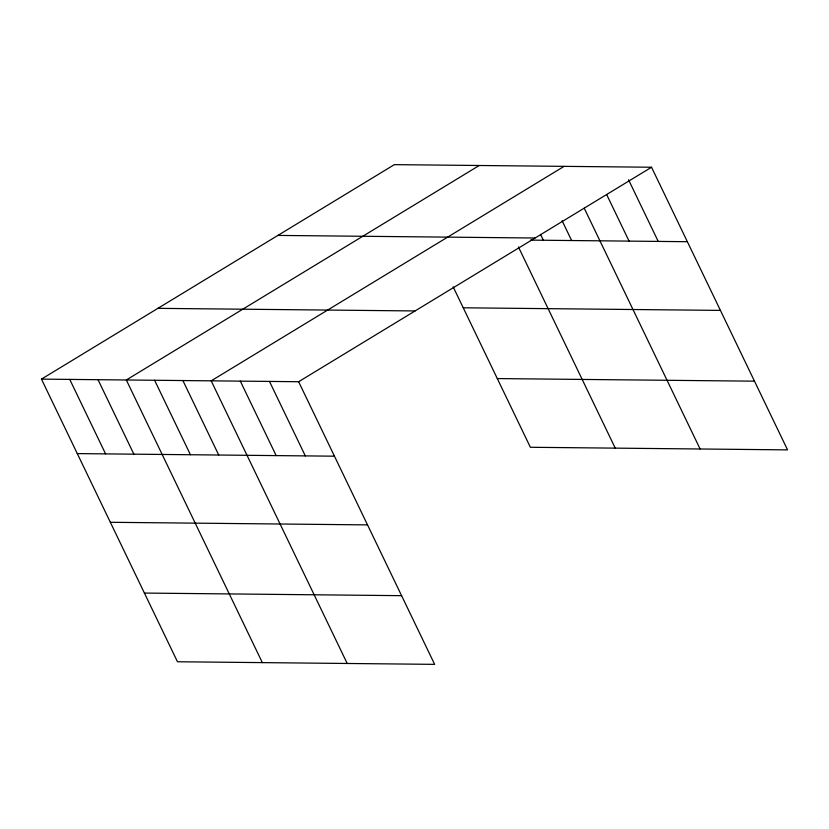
<?xml version="1.0" encoding="UTF-8"?>
<svg xmlns="http://www.w3.org/2000/svg" width="829" height="829" viewBox="0 0 829 829"><rect width="100%" height="100%" fill="white"/><g stroke="black" fill="none" stroke-linecap="round" stroke-linejoin="round"><path stroke-width="1.24" d="M41.45 379.122L298.627 381.723L434.645 664.361L177.468 661.76L41.45 379.122L394.355 164.639L651.532 167.24L787.55 449.878L530.373 447.277L453.162 286.844M479.224 165.499L126.319 379.983L262.337 662.62M564.093 166.36L211.188 380.843L347.206 663.48M298.627 381.723L651.532 167.24M277.891 235.415L535.068 238.016M530.487 240.12L687.365 241.705M463.256 307.797L720.422 310.398M157.904 308.347L415.08 310.948M497.317 378.573L754.494 381.174M77.284 453.598L334.46 456.188M110.35 522.291L367.527 524.892M144.412 593.067L401.588 595.668M628.537 179.748L658.216 241.415M606.673 194.577L629.076 241.115M584.248 208.245L700.111 448.986M562.114 220.752L571.637 240.534M540.549 234.431L543.347 240.255M518.426 246.949L615.242 448.126M269.477 381.433L305.321 455.898M240.327 381.133L276.171 455.608M182.898 380.552L218.732 455.028M154.608 380.273L190.442 454.738M98.029 379.703L133.863 454.168M69.74 379.413L105.573 453.877"/></g></svg>
